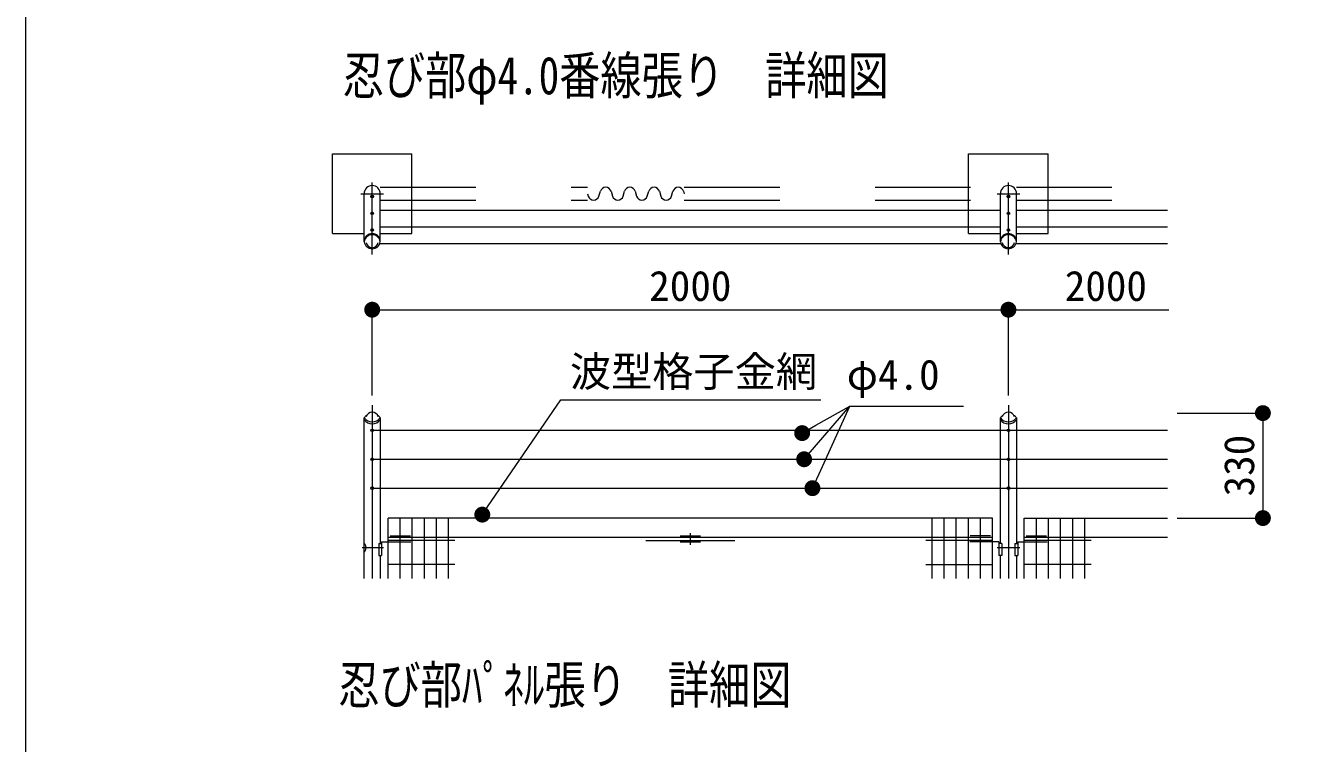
# Model space of a CAD drawing. Units: millimetres at full size, with parts at other scales. Extents: x 265 to 3003, y 4095 to 5961.
# Drawn here: x 265 to 1069, y 4598 to 5049 of the extents above; entities that cross this region are included whole.
import ezdxf
from ezdxf.enums import TextEntityAlignment as Align

# ---------------------------------------------------------------- set-up
doc = ezdxf.new("R2010")
doc.units = ezdxf.units.MM
doc.header["$LTSCALE"] = 10
doc.linetypes.add('DASHED_SPACED', pattern=[12, 6, -6])
doc.linetypes.add('USER1', pattern=[200, 125, -25, 25, -25])
for name, color, linetype, lineweight in [('001', 7, 'Continuous', 13), ('_0-0_', 7, 'Continuous', 13), ('KISO', 2, 'Continuous', 13), ('ハッチ', 4, 'Continuous', 13), ('寸法', 3, 'Continuous', 13), ('本体', 7, 'Continuous', 13)]:
    doc.layers.add(name, color=color, linetype=linetype, lineweight=lineweight)
doc.styles.add('ＭＳ ゴシック', font='')
doc.styles.get('ＭＳ ゴシック').set_extended_font_data('MS Gothic')

# ---------------------------------------------------------------- blocks, each defined once
blk = doc.blocks.new('filled_dot')
at = {"color": 0, "linetype": 'Continuous', "lineweight": -2, "const_width": 1.25}
blk.add_lwpolyline([(-0.625, 0, 1), (0.625, 0, 1)], format="xyb", close=True, dxfattribs=at)

msp = doc.modelspace()

# ---------------------------------------------------------------- linework, layer by layer
at = {"layer": '001'}
for p, q in [((482.71, 4905.4), (482.71, 4950.68)), ((882.71, 4905.4), (882.71, 4950.68)), ((475.63, 4943.6), (489.79, 4943.6)), ((477.63, 4913.4), (477.63, 4943.6)), ((487.79, 4913.4), (487.79, 4943.6)), ((618.11, 4943.6), (618.55, 4942.1)), ((625.26, 4942.1), (626.15, 4945.1)), ((632.86, 4945.1), (633.75, 4942.1)), ((640.46, 4942.1), (641.35, 4945.1)), ((648.06, 4945.1), (648.95, 4942.1)), ((655.66, 4942.1), (656.55, 4945.1)), ((663.26, 4945.1), (664.15, 4942.1)), ((670.86, 4942.1), (671.75, 4945.1)), ((678.46, 4945.1), (678.91, 4943.6)), ((875.63, 4943.6), (889.79, 4943.6)), ((877.63, 4913.4), (877.63, 4943.6)), ((887.79, 4913.4), (887.79, 4943.6)), ((877.63, 4933), (487.79, 4933)), ((982.71, 4933), (887.79, 4933)), ((877.63, 4922.5), (487.79, 4922.5)), ((982.71, 4922.5), (887.79, 4922.5)), ((878.04, 4912), (487.37, 4912)), ((982.71, 4912), (887.37, 4912)), ((477.63, 4701.57), (477.63, 4802.65)), ((487.79, 4802.65), (487.79, 4723.63)), ((877.63, 4723.63), (877.63, 4802.65)), ((887.79, 4802.65), (887.79, 4723.63)), ((482.71, 4794.8), (982.71, 4794.8)), ((482.71, 4776.61), (982.71, 4776.61)), ((482.71, 4758.42), (982.71, 4758.42)), ((872.71, 4739.63), (492.71, 4739.63)), ((492.71, 4701.57), (492.71, 4739.63)), ((500.31, 4701.57), (500.31, 4739.63)), ((507.91, 4701.57), (507.91, 4739.63)), ((515.51, 4701.57), (515.51, 4739.63)), ((523.11, 4701.57), (523.11, 4739.63)), ((530.71, 4701.57), (530.71, 4739.63)), ((834.71, 4701.57), (834.71, 4739.63)), ((842.31, 4701.57), (842.31, 4739.63)), ((849.91, 4701.57), (849.91, 4739.63)), ((857.51, 4701.57), (857.51, 4739.63)), ((865.11, 4701.57), (865.11, 4739.63)), ((872.71, 4701.57), (872.71, 4739.63)), ((892.71, 4739.63), (982.71, 4739.63)), ((892.71, 4701.57), (892.71, 4739.63)), ((900.31, 4701.57), (900.31, 4739.63)), ((907.91, 4701.57), (907.91, 4739.63)), ((915.51, 4701.57), (915.51, 4739.63)), ((923.11, 4701.57), (923.11, 4739.63)), ((930.71, 4701.57), (930.71, 4739.63)), ((477.63, 4723.43), (478.08, 4723.43)), ((486.81, 4723.63), (488.65, 4723.63)), ((486.81, 4723.63), (486.81, 4716.03)), ((488.65, 4724.63), (507.01, 4724.63)), ((488.65, 4724.63), (488.65, 4716.03)), ((872.71, 4727.43), (492.71, 4727.43)), ((534.71, 4725.63), (492.71, 4725.63)), ((493.91, 4728.43), (506.71, 4728.43)), ((654.71, 4725.63), (710.71, 4725.63)), ((676.31, 4728.43), (689.11, 4728.43)), ((676.31, 4724.63), (689.11, 4724.63)), ((682.71, 4730.23), (682.71, 4722.83)), ((872.71, 4725.63), (830.71, 4725.63)), ((876.77, 4724.63), (858.41, 4724.63)), ((871.51, 4728.43), (858.71, 4728.43)), ((876.77, 4724.63), (876.77, 4716.03)), ((878.61, 4723.63), (876.77, 4723.63)), ((878.61, 4723.63), (878.61, 4716.03)), ((886.81, 4723.63), (886.81, 4716.03)), ((886.81, 4723.63), (888.65, 4723.63)), ((888.65, 4724.63), (888.65, 4716.03)), ((888.65, 4724.63), (907.01, 4724.63)), ((982.71, 4727.43), (892.71, 4727.43)), ((934.71, 4725.63), (892.71, 4725.63)), ((893.91, 4728.43), (906.71, 4728.43)), ((476.43, 4721.03), (489.85, 4721.03)), ((477.63, 4718.63), (478.08, 4718.63)), ((486.81, 4716.03), (488.65, 4716.03)), ((487.79, 4716.03), (487.79, 4701.57)), ((875.57, 4721.03), (889.85, 4721.03)), ((878.61, 4716.03), (876.77, 4716.03)), ((877.63, 4701.57), (877.63, 4716.03)), ((886.81, 4716.03), (888.65, 4716.03)), ((887.79, 4716.03), (887.79, 4701.57)), ((534.71, 4710.43), (492.71, 4710.43)), ((830.71, 4710.43), (872.71, 4710.43)), ((934.71, 4710.43), (892.71, 4710.43))]:
    msp.add_line(p, q, dxfattribs=at)
for centre in [(482.71, 4941.8), (482.71, 4941.8), (882.71, 4941.8), (882.71, 4941.8), (482.71, 4931.3), (482.71, 4931.3), (882.71, 4931.3), (882.71, 4931.3), (482.71, 4920.8), (482.71, 4920.8), (882.71, 4920.8), (882.71, 4920.8), (482.71, 4794.8), (482.71, 4794.8), (882.71, 4794.8), (882.71, 4794.8), (482.71, 4776.61), (482.71, 4776.61), (882.71, 4776.61), (882.71, 4776.61), (482.71, 4758.42), (882.71, 4758.42)]:
    msp.add_circle(centre, 0.8, dxfattribs=at)
for centre, radius, start, end in [((482.71, 4943.6), 5.08, 0, 180), ((882.71, 4943.6), 5.08, 0, 180), ((621.91, 4943.1), 3.5, 196.55535, 343.44465), ((629.51, 4944.1), 3.5, 16.55535, 163.44465), ((637.11, 4943.1), 3.5, 196.55535, 343.44465), ((644.71, 4944.1), 3.5, 16.55535, 163.44465), ((652.31, 4943.1), 3.5, 196.55535, 343.44465), ((659.91, 4944.1), 3.5, 16.55535, 163.44465), ((667.51, 4943.1), 3.5, 196.55535, 343.44465), ((675.11, 4944.1), 3.5, 16.55535, 163.44465), ((482.71, 4913.37), 5.13, 8.21321, 171.78679), ((482.71, 4912.67), 5.13, 8.21321, 171.78679), ((882.71, 4913.37), 5.13, 8.21321, 171.78679), ((882.71, 4912.67), 5.13, 8.21321, 171.78679), ((482.71, 4914.14), 5.13, 188.21321, 351.78679), ((482.71, 4913.51), 3.88, 187.51883, 352.48117), ((882.71, 4914.14), 5.13, 188.21321, 351.78679), ((882.71, 4913.51), 3.88, 187.51883, 352.48117), ((482.71, 4798.84), 6.35, 123.38167, 143.1301), ((482.71, 4802.11), 4.04, 17.79501, 162.20499), ((482.71, 4798.84), 6.35, 36.8699, 56.61833), ((882.71, 4798.84), 6.35, 123.38167, 143.1301), ((882.71, 4802.11), 4.04, 17.79501, 162.20499), ((882.71, 4798.84), 6.35, 36.8699, 56.61833), ((482.71, 4806.46), 6.35, 216.8699, 323.1301), ((482.71, 4805.25), 6.35, 216.8699, 323.1301), ((882.71, 4806.46), 6.35, 216.8699, 323.1301), ((882.71, 4805.25), 6.35, 216.8699, 323.1301), ((474.84, 4721.03), 4.03, 323.48064, 36.51936)]:
    msp.add_arc(centre, radius, start, end, dxfattribs=at)
at = {"layer": '_0-0_', "color": 6}
msp.add_lwpolyline([(3002.92, 5906.57), (264.8, 5906.57), (264.8, 4094.76), (3002.92, 4094.76)], close=True, dxfattribs=at)
at = {"layer": 'KISO'}
for p, q in [((457.71, 4918.6), (457.71, 4968.6)), ((457.71, 4968.6), (507.71, 4968.6)), ((507.71, 4918.6), (507.71, 4968.6)), ((857.71, 4918.6), (857.71, 4968.6)), ((857.71, 4968.6), (907.71, 4968.6)), ((907.71, 4918.6), (907.71, 4968.6)), ((457.71, 4918.6), (477.63, 4918.6)), ((487.79, 4918.6), (507.71, 4918.6)), ((857.71, 4918.6), (877.63, 4918.6)), ((887.79, 4918.6), (907.71, 4918.6))]:
    msp.add_line(p, q, dxfattribs=at)
at = {"layer": 'ハッチ', "linetype": 'USER1'}
for p, q in [((482.71, 4810.65), (482.71, 4701.57)), ((882.71, 4810.65), (882.71, 4701.57))]:
    msp.add_line(p, q, dxfattribs=at)
at = {"layer": '寸法', "color": 1}
for p, q in [((482.71, 4870.65), (882.71, 4870.65)), ((482.71, 4816.65), (482.71, 4870.65)), ((882.71, 4816.65), (882.71, 4870.65)), ((882.71, 4870.65), (983.55, 4870.65)), ((988.71, 4805.63), (1042.71, 4805.63)), ((1042.71, 4805.63), (1042.71, 4739.63)), ((988.71, 4739.63), (1042.71, 4739.63))]:
    msp.add_line(p, q, dxfattribs=at)
for points in [[(551.92, 4741.8), (557.56, 4750.06), (601.23, 4813.94), (764.71, 4813.94)], [(753.03, 4793.06), (761.73, 4797.99), (782.96, 4810.01), (854.48, 4810.01)], [(754.29, 4776.61), (760.8, 4784.2), (782.96, 4810.01), (854.48, 4810.01)], [(759.49, 4758.42), (763.63, 4767.53), (782.96, 4810.01), (854.48, 4810.01)]]:
    msp.add_lwpolyline(points, dxfattribs=at)
at = {"layer": '本体', "linetype": 'DASHED_SPACED'}
for p, q in [((487.79, 4947.6), (618.11, 4947.6)), ((678.91, 4947.6), (877.63, 4947.6)), ((887.79, 4947.6), (982.71, 4947.6)), ((487.79, 4939.6), (618.11, 4939.6)), ((678.91, 4939.6), (877.63, 4939.6)), ((887.79, 4939.6), (982.71, 4939.6))]:
    msp.add_line(p, q, dxfattribs=at)

# ---------------------------------------------------------------- block references
at = {"layer": '寸法', "color": 1, "xscale": 4, "yscale": 4}
msp.add_blockref('filled_dot', (482.71, 4870.65), dxfattribs=at)
for p, rotation in [((882.71, 4870.65), 180), ((1042.71, 4805.63), 270), ((753.03, 4793.06), 29.5), ((754.29, 4776.61), 49.4), ((759.49, 4758.42), 65.5), ((551.92, 4741.8), 55.6), ((1042.71, 4739.63), 90)]:
    msp.add_blockref('filled_dot', p, dxfattribs=dict(at, rotation=rotation))

# ---------------------------------------------------------------- texts
at = {"layer": '寸法', "style": 'ＭＳ ゴシック', "width": 0.8}
for s, p in [('忍び部φ4.0番線張り\u3000詳細図', (635.84, 5017.93)), ('忍び部ﾊﾟﾈﾙ張り  詳細図', (603.86, 4634.82))]:
    msp.add_text(s, height=23.74, dxfattribs=at).set_placement(p, align=Align.MIDDLE_CENTER)
at = {"layer": '寸法', "color": 1, "style": 'ＭＳ ゴシック'}
msp.add_text('2000', height=18.99, dxfattribs=at).set_placement((682.71, 4885.65), align=Align.MIDDLE_CENTER)
at = {"layer": '寸法', "style": 'ＭＳ ゴシック'}
msp.add_text('2000', height=18.99, dxfattribs=at).set_placement((943.98, 4885.65), align=Align.MIDDLE_CENTER)
for s, p in [('波型格子金網', (607, 4816.6)), ('φ4.0', (781.06, 4814.63))]:
    msp.add_text(s, height=18.99, dxfattribs=at).set_placement(p, align=Align.BOTTOM_LEFT)
at = {"layer": '寸法', "color": 1, "style": 'ＭＳ ゴシック'}
msp.add_text('330', height=18.99, rotation=90, dxfattribs=at).set_placement((1027.71, 4772.63), align=Align.MIDDLE_CENTER)

doc.saveas('drawing.dxf')
